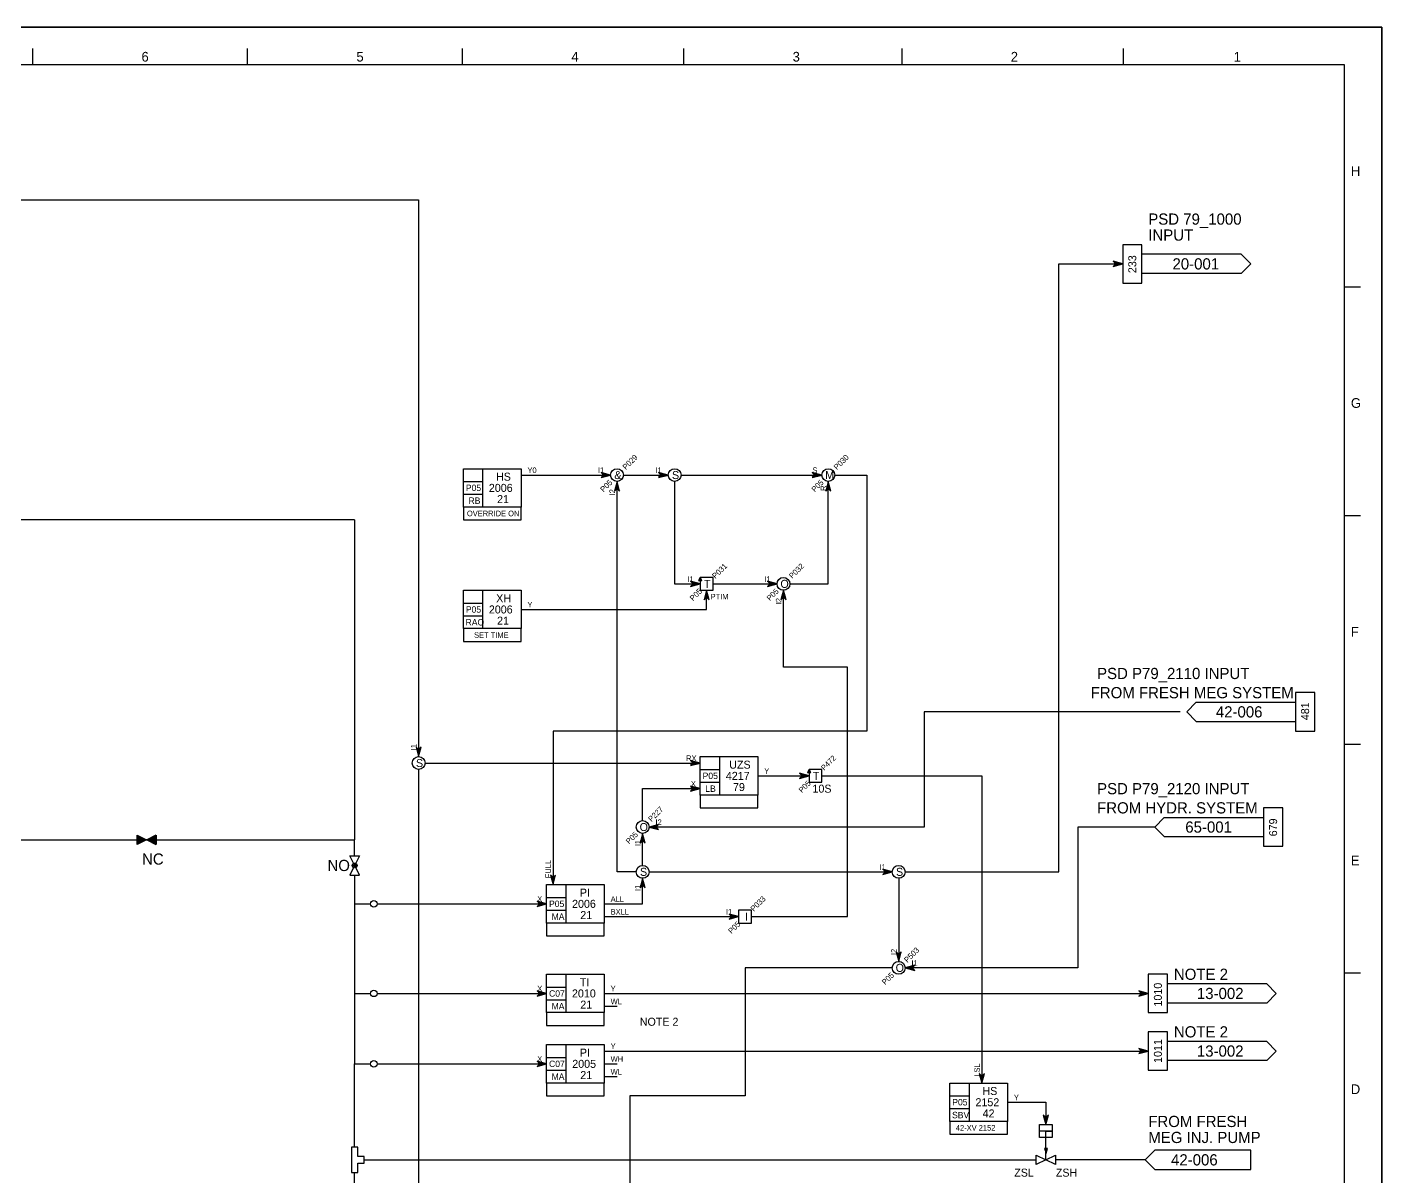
# Model space of a CAD drawing. Extents: x 0 to 841, y 0 to 594.
# Drawn here: x 417.6 to 841, y 234.7 to 594 of the extents above; entities that cross this region are included whole.
import ezdxf

# ---------------------------------------------------------------- set-up
doc = ezdxf.new("R2010")
doc.units = 0
for name, color, linetype in [('1', 7, 'Continuous'), ('12', 7, 'Continuous'), ('40', 7, 'Continuous'), ('43', 7, 'Continuous'), ('45', 7, 'Continuous'), ('46', 7, 'Continuous'), ('47', 7, 'Continuous'), ('48', 7, 'Continuous'), ('49', 7, 'Continuous'), ('50', 7, 'Continuous'), ('9', 7, 'Continuous')]:
    doc.layers.add(name, color=color, linetype=linetype)

msp = doc.modelspace()

# ---------------------------------------------------------------- linework, layer by layer
at = {"layer": '1'}
for p, q in [((419.3, 587.26), (419.3, 582.23)), ((486.46, 587.26), (486.46, 582.23)), ((553.61, 587.26), (553.61, 582.23)), ((622.78, 587.26), (622.78, 582.23)), ((690.94, 587.26), (690.94, 582.23)), ((760.1, 587.26), (760.1, 582.23)), ((829.26, 582.23), (10.33, 582.23)), ((829.26, 112.01), (829.26, 582.23)), ((834.27, 512.76), (829.26, 512.76)), ((834.27, 441.28), (829.26, 441.28)), ((834.27, 369.8), (829.26, 369.8)), ((834.27, 298.32), (829.26, 298.32))]:
    msp.add_line(p, q, dxfattribs=at)
at = {"layer": '12'}
for p, q in [((452.09, 338.58), (452.09, 341.42)), ((452.09, 341.42), (454.92, 340)), ((454.92, 340), (452.09, 338.58)), ((452.17, 338.66), (452.17, 341.34)), ((452.17, 341.34), (454.76, 340)), ((454.76, 340), (452.17, 338.66)), ((452.24, 338.74), (452.24, 341.26)), ((452.24, 341.26), (454.61, 340)), ((454.61, 340), (452.24, 338.74)), ((452.32, 338.82), (452.32, 341.18)), ((452.32, 341.18), (454.53, 340)), ((454.53, 340), (452.32, 338.82)), ((452.4, 338.9), (452.4, 341.1)), ((452.4, 341.1), (454.37, 340)), ((454.45, 340), (452.4, 338.9)), ((452.48, 338.98), (452.48, 341.02)), ((452.48, 341.02), (454.29, 340)), ((454.37, 340), (452.48, 338.98)), ((452.56, 339.06), (452.56, 340.94)), ((452.56, 340.94), (454.21, 340)), ((454.29, 340), (452.56, 339.06)), ((452.64, 339.13), (452.64, 340.87)), ((452.64, 340.87), (454.13, 340)), ((454.21, 340), (452.64, 339.13)), ((452.72, 339.21), (452.72, 340.79)), ((452.72, 340.79), (454.06, 340)), ((454.13, 340), (452.72, 339.21)), ((452.8, 339.29), (452.8, 340.71)), ((452.8, 340.71), (453.98, 340)), ((454.06, 340), (452.8, 339.29)), ((452.87, 339.37), (452.87, 340.63)), ((452.87, 340.63), (453.9, 340)), ((452.87, 339.45), (452.95, 340.55)), ((453.98, 340), (452.87, 339.37)), ((453.9, 340), (452.87, 339.45)), ((452.95, 340.55), (453.74, 340)), ((452.95, 339.53), (452.95, 340.47)), ((452.95, 340.47), (453.66, 340)), ((453.74, 340), (452.95, 339.53)), ((453.66, 340), (452.95, 339.61)), ((452.95, 339.61), (453.03, 339.69)), ((453.03, 339.69), (453.03, 340.31)), ((453.03, 340.31), (453.5, 340)), ((453.11, 339.76), (453.11, 340.16)), ((453.11, 340.16), (453.35, 340)), ((453.5, 340), (453.11, 339.76)), ((453.43, 340), (453.19, 339.84)), ((453.19, 339.84), (453.19, 340)), ((453.19, 340), (453.27, 340)), ((453.35, 340), (453.43, 340)), ((454.29, 340), (454.29, 340)), ((454.53, 340), (454.37, 340)), ((454.37, 340), (454.45, 340)), ((454.61, 340), (454.53, 340)), ((454.76, 340), (454.61, 340)), ((454.92, 340), (454.76, 340)), ((457.91, 341.42), (455.08, 340)), ((455.08, 340), (457.91, 338.58)), ((457.83, 341.34), (455.16, 340)), ((455.16, 340), (457.83, 338.66)), ((457.76, 341.26), (455.24, 340)), ((455.24, 340), (457.76, 338.74)), ((457.68, 341.18), (455.31, 340)), ((455.31, 340), (457.68, 338.82)), ((455.39, 340), (457.44, 340.94)), ((457.44, 338.98), (455.39, 340)), ((457.28, 340.79), (455.47, 340)), ((455.47, 340), (457.2, 339.13)), ((457.2, 340.71), (455.55, 340)), ((455.55, 340), (457.13, 339.21)), ((457.13, 340.63), (455.63, 340)), ((455.63, 340), (457.05, 339.29)), ((457.05, 340.55), (455.71, 340)), ((455.71, 340), (456.97, 340.47)), ((456.97, 339.37), (455.71, 340)), ((456.89, 340.39), (455.79, 340)), ((455.79, 340), (456.89, 339.45)), ((455.94, 340), (455.87, 340)), ((455.87, 340), (456.73, 339.53)), ((456.81, 340.31), (455.94, 340)), ((456.73, 340.24), (456.02, 340)), ((456.02, 340), (456.65, 339.61)), ((456.18, 340), (456.1, 340)), ((456.1, 340), (456.57, 339.69)), ((456.65, 340.16), (456.18, 340)), ((456.57, 340.08), (456.26, 339.92)), ((456.26, 339.92), (456.5, 339.76)), ((456.5, 340), (456.42, 339.92)), ((456.5, 339.76), (456.5, 340)), ((456.57, 339.69), (456.57, 340.08)), ((456.65, 339.61), (456.65, 340.16)), ((456.73, 339.61), (456.73, 340.24)), ((456.73, 339.53), (456.73, 339.61)), ((456.81, 339.61), (456.81, 340.31)), ((456.89, 339.45), (456.81, 339.61)), ((456.89, 339.53), (456.89, 340.39)), ((456.97, 339.37), (456.89, 339.53)), ((456.97, 340.47), (456.97, 339.37)), ((457.05, 339.29), (457.05, 340.55)), ((457.13, 339.21), (457.13, 340.63)), ((457.2, 339.13), (457.2, 340.71)), ((457.44, 340.94), (457.28, 340.94)), ((457.28, 340.94), (457.36, 340.87)), ((457.28, 339.13), (457.28, 340.79)), ((457.36, 339.06), (457.28, 339.13)), ((457.36, 340.87), (457.36, 339.06)), ((457.44, 338.98), (457.44, 341.02)), ((457.44, 341.02), (457.44, 341.02)), ((457.44, 341.02), (457.52, 341.02)), ((457.6, 338.98), (457.44, 338.98)), ((457.52, 341.02), (457.52, 338.98)), ((457.6, 338.9), (457.6, 341.1)), ((457.68, 338.82), (457.6, 338.9)), ((457.68, 338.9), (457.68, 341.18)), ((457.76, 338.74), (457.68, 338.9)), ((457.76, 338.82), (457.76, 341.26)), ((457.83, 338.66), (457.76, 338.82)), ((457.83, 338.66), (457.83, 341.34)), ((457.91, 338.66), (457.91, 341.42)), ((457.83, 338.66), (457.83, 338.66)), ((457.91, 338.58), (457.91, 338.66))]:
    msp.add_line(p, q, dxfattribs=at)
msp.add_lwpolyline([(0, 594), (841, 594), (841, 0), (0, 0)], close=True, dxfattribs=at)
for points in [[(455, 340), (452, 338.5), (452, 341.5), (455, 340)], [(455, 340), (458, 341.5), (458, 338.5), (455, 340)]]:
    msp.add_lwpolyline(points, dxfattribs=at)
at = {"layer": '40'}
for p, q in [((520, 440), (206, 440)), ((520, 440), (520, 340)), ((411.5, 340), (520, 340)), ((520, 335), (520, 340)), ((520, 329), (520, 320)), ((520, 320), (520, 292)), ((520, 292), (520, 270)), ((520, 244), (520, 270)), ((523, 240), (733, 240)), ((767, 240), (739, 240)), ((520, 183), (520, 236))]:
    msp.add_line(p, q, dxfattribs=at)
for points in [[(519.66, 332.67), (518.5, 335), (521.5, 335), (520.34, 332.67)], [(519.66, 331.33), (518.5, 329), (521.5, 329), (520.34, 331.33)], [(521, 241), (521, 244), (519, 244), (519, 236), (521, 236), (521, 239), (523, 239), (523, 241), (521, 241)]]:
    msp.add_lwpolyline(points, dxfattribs=at)
for radius in [0.75, 0.51, 0.269]:
    msp.add_circle((520, 332), radius, dxfattribs=at)
at = {"layer": '43'}
for p, q in [((770, 243), (767, 240)), ((800, 243), (770, 243)), ((800, 237), (800, 243)), ((767, 240), (770, 237)), ((770, 237), (800, 237))]:
    msp.add_line(p, q, dxfattribs=at)
at = {"layer": '46'}
for p, q in [((760, 520), (757, 520.8)), ((757, 520.8), (757.8, 520)), ((757.8, 520), (757, 519.2)), ((757, 519.2), (760, 520)), ((759.6, 520), (757.4, 520.6)), ((757.4, 520.6), (758, 520)), ((758, 520), (757.4, 519.4)), ((757.4, 519.4), (759.6, 520)), ((759.2, 520), (757.8, 520.4)), ((757.8, 520.4), (758.2, 520)), ((758.2, 520), (757.8, 519.6)), ((757.8, 519.6), (759.2, 520)), ((758.8, 520), (758.2, 520.2)), ((758.2, 520.2), (758.4, 520)), ((758.4, 520), (758.2, 519.8)), ((758.2, 519.8), (758.8, 520)), ((600, 454), (597, 454.8)), ((597, 454.8), (597.8, 454)), ((597.8, 454), (597, 453.2)), ((597, 453.2), (600, 454)), ((599.6, 454), (597.4, 454.6)), ((597.4, 454.6), (598, 454)), ((598, 454), (597.4, 453.4)), ((597.4, 453.4), (599.6, 454)), ((599.2, 454), (597.8, 454.4)), ((597.8, 454.4), (598.2, 454)), ((598.2, 454), (597.8, 453.6)), ((597.8, 453.6), (599.2, 454)), ((598.8, 454), (598.2, 454.2)), ((598.2, 454.2), (598.4, 454)), ((598.4, 454), (598.2, 453.8)), ((598.2, 453.8), (598.8, 454)), ((618, 454), (615, 454.8)), ((615, 454.8), (615.8, 454)), ((615.8, 454), (615, 453.2)), ((615, 453.2), (618, 454)), ((617.6, 454), (615.4, 454.6)), ((615.4, 454.6), (616, 454)), ((616, 454), (615.4, 453.4)), ((615.4, 453.4), (617.6, 454)), ((617.2, 454), (615.8, 454.4)), ((615.8, 454.4), (616.2, 454)), ((616.2, 454), (615.8, 453.6)), ((615.8, 453.6), (617.2, 454)), ((616.8, 454), (616.2, 454.2)), ((616.2, 454.2), (616.4, 454)), ((616.4, 454), (616.2, 453.8)), ((616.2, 453.8), (616.8, 454)), ((666, 454), (663, 454.8)), ((663, 454.8), (663.8, 454)), ((663.8, 454), (663, 453.2)), ((663, 453.2), (666, 454)), ((665.6, 454), (663.4, 454.6)), ((663.4, 454.6), (664, 454)), ((664, 454), (663.4, 453.4)), ((663.4, 453.4), (665.6, 454)), ((665.2, 454), (663.8, 454.4)), ((663.8, 454.4), (664.2, 454)), ((664.2, 454), (663.8, 453.6)), ((663.8, 453.6), (665.2, 454)), ((664.8, 454), (664.2, 454.2)), ((664.2, 454.2), (664.4, 454)), ((664.4, 454), (664.2, 453.8)), ((664.2, 453.8), (664.8, 454)), ((602, 452), (601.2, 449)), ((601.2, 449), (602, 449.8)), ((602, 451.6), (601.4, 449.4)), ((601.4, 449.4), (602, 450)), ((602, 451.2), (601.6, 449.8)), ((601.6, 449.8), (602, 450.2)), ((602, 450.8), (601.8, 450.2)), ((601.8, 450.2), (602, 450.4)), ((602.8, 449), (602, 452)), ((602.6, 449.4), (602, 451.6)), ((602.4, 449.8), (602, 451.2)), ((602.2, 450.2), (602, 450.8)), ((602, 450.4), (602.2, 450.2)), ((602, 450.2), (602.4, 449.8)), ((602, 450), (602.6, 449.4)), ((602, 449.8), (602.8, 449)), ((668, 452), (667.2, 449)), ((667.2, 449), (668, 449.8)), ((668, 451.6), (667.4, 449.4)), ((667.4, 449.4), (668, 450)), ((668, 451.2), (667.6, 449.8)), ((667.6, 449.8), (668, 450.2)), ((668, 450.8), (667.8, 450.2)), ((667.8, 450.2), (668, 450.4)), ((668.8, 449), (668, 452)), ((668.6, 449.4), (668, 451.6)), ((668.4, 449.8), (668, 451.2)), ((668.2, 450.2), (668, 450.8)), ((668, 450.4), (668.2, 450.2)), ((668, 450.2), (668.4, 449.8)), ((668, 450), (668.6, 449.4)), ((668, 449.8), (668.8, 449)), ((628, 420), (625, 420.8)), ((625, 420.8), (625.8, 420)), ((625.8, 420), (625, 419.2)), ((625, 419.2), (628, 420)), ((627.6, 420), (625.4, 420.6)), ((625.4, 420.6), (626, 420)), ((626, 420), (625.4, 419.4)), ((625.4, 419.4), (627.6, 420)), ((627.2, 420), (625.8, 420.4)), ((625.8, 420.4), (626.2, 420)), ((626.2, 420), (625.8, 419.6)), ((625.8, 419.6), (627.2, 420)), ((626.8, 420), (626.2, 420.2)), ((626.2, 420.2), (626.4, 420)), ((626.4, 420), (626.2, 419.8)), ((626.2, 419.8), (626.8, 420)), ((652, 420), (649, 420.8)), ((649, 420.8), (649.8, 420)), ((649.8, 420), (649, 419.2)), ((649, 419.2), (652, 420)), ((651.6, 420), (649.4, 420.6)), ((649.4, 420.6), (650, 420)), ((650, 420), (649.4, 419.4)), ((649.4, 419.4), (651.6, 420)), ((651.2, 420), (649.8, 420.4)), ((649.8, 420.4), (650.2, 420)), ((650.2, 420), (649.8, 419.6)), ((649.8, 419.6), (651.2, 420)), ((650.8, 420), (650.2, 420.2)), ((650.2, 420.2), (650.4, 420)), ((650.4, 420), (650.2, 419.8)), ((650.2, 419.8), (650.8, 420)), ((630, 418), (629.2, 415)), ((629.2, 415), (630, 415.8)), ((630, 417.6), (629.4, 415.4)), ((629.4, 415.4), (630, 416)), ((630, 417.2), (629.6, 415.8)), ((629.6, 415.8), (630, 416.2)), ((630, 416.8), (629.8, 416.2)), ((629.8, 416.2), (630, 416.4)), ((630.8, 415), (630, 418)), ((630.6, 415.4), (630, 417.6)), ((630.4, 415.8), (630, 417.2)), ((630.2, 416.2), (630, 416.8)), ((630, 416.4), (630.2, 416.2)), ((630, 416.2), (630.4, 415.8)), ((630, 416), (630.6, 415.4)), ((630, 415.8), (630.8, 415)), ((654, 418), (653.2, 415)), ((653.2, 415), (654, 415.8)), ((654, 417.6), (653.4, 415.4)), ((653.4, 415.4), (654, 416)), ((654, 417.2), (653.6, 415.8)), ((653.6, 415.8), (654, 416.2)), ((654, 416.8), (653.8, 416.2)), ((653.8, 416.2), (654, 416.4)), ((654.8, 415), (654, 418)), ((654.6, 415.4), (654, 417.6)), ((654.4, 415.8), (654, 417.2)), ((654.2, 416.2), (654, 416.8)), ((654, 416.4), (654.2, 416.2)), ((654, 416.2), (654.4, 415.8)), ((654, 416), (654.6, 415.4)), ((654, 415.8), (654.8, 415)), ((540, 368.2), (539.2, 369)), ((539.2, 369), (540, 366)), ((540, 368), (539.4, 368.6)), ((539.4, 368.6), (540, 366.4)), ((540, 366), (540.8, 369)), ((540.8, 369), (540, 368.2)), ((540, 366.4), (540.6, 368.6)), ((540.6, 368.6), (540, 368)), ((540, 367.8), (539.6, 368.2)), ((539.6, 368.2), (540, 366.8)), ((540, 367.6), (539.8, 367.8)), ((539.8, 367.8), (540, 367.2)), ((540, 366.8), (540.4, 368.2)), ((540.4, 368.2), (540, 367.8)), ((540, 367.2), (540.2, 367.8)), ((540.2, 367.8), (540, 367.6)), ((628, 364), (625, 364.8)), ((625, 364.8), (625.8, 364)), ((627.6, 364), (625.4, 364.6)), ((625.4, 364.6), (626, 364)), ((627.2, 364), (625.8, 364.4)), ((625.8, 364.4), (626.2, 364)), ((626.8, 364), (626.2, 364.2)), ((626.2, 364.2), (626.4, 364)), ((625.8, 364), (625, 363.2)), ((625, 363.2), (628, 364)), ((626, 364), (625.4, 363.4)), ((625.4, 363.4), (627.6, 364)), ((626.2, 364), (625.8, 363.6)), ((625.8, 363.6), (627.2, 364)), ((626.4, 364), (626.2, 363.8)), ((626.2, 363.8), (626.8, 364)), ((662, 360), (659, 360.8)), ((659, 360.8), (659.8, 360)), ((659.8, 360), (659, 359.2)), ((659, 359.2), (662, 360)), ((661.6, 360), (659.4, 360.6)), ((659.4, 360.6), (660, 360)), ((660, 360), (659.4, 359.4)), ((659.4, 359.4), (661.6, 360)), ((661.2, 360), (659.8, 360.4)), ((659.8, 360.4), (660.2, 360)), ((660.2, 360), (659.8, 359.6)), ((659.8, 359.6), (661.2, 360)), ((660.8, 360), (660.2, 360.2)), ((660.2, 360.2), (660.4, 360)), ((660.4, 360), (660.2, 359.8)), ((660.2, 359.8), (660.8, 360)), ((628, 356), (625, 356.8)), ((625, 356.8), (625.8, 356)), ((625.8, 356), (625, 355.2)), ((625, 355.2), (628, 356)), ((627.6, 356), (625.4, 356.6)), ((625.4, 356.6), (626, 356)), ((626, 356), (625.4, 355.4)), ((625.4, 355.4), (627.6, 356)), ((627.2, 356), (625.8, 356.4)), ((625.8, 356.4), (626.2, 356)), ((626.2, 356), (625.8, 355.6)), ((625.8, 355.6), (627.2, 356)), ((626.8, 356), (626.2, 356.2)), ((626.2, 356.2), (626.4, 356)), ((626.4, 356), (626.2, 355.8)), ((626.2, 355.8), (626.8, 356)), ((615, 344.8), (612, 344)), ((612, 344), (615, 343.2)), ((614.6, 344.6), (612.4, 344)), ((612.4, 344), (614.6, 343.4)), ((614.2, 344.4), (612.8, 344)), ((612.8, 344), (614.2, 343.6)), ((613.8, 344.2), (613.2, 344)), ((613.2, 344), (613.8, 343.8)), ((613.6, 344), (613.8, 344.2)), ((613.8, 343.8), (613.6, 344)), ((613.8, 344), (614.2, 344.4)), ((614.2, 343.6), (613.8, 344)), ((614, 344), (614.6, 344.6)), ((614.6, 343.4), (614, 344)), ((614.2, 344), (615, 344.8)), ((615, 343.2), (614.2, 344)), ((610, 342), (609.2, 339)), ((609.2, 339), (610, 339.8)), ((610, 341.6), (609.4, 339.4)), ((609.4, 339.4), (610, 340)), ((610, 341.2), (609.6, 339.8)), ((609.6, 339.8), (610, 340.2)), ((610, 340.8), (609.8, 340.2)), ((609.8, 340.2), (610, 340.4)), ((610.8, 339), (610, 342)), ((610.6, 339.4), (610, 341.6)), ((610.4, 339.8), (610, 341.2)), ((610.2, 340.2), (610, 340.8)), ((610, 340.4), (610.2, 340.2)), ((610, 340.2), (610.4, 339.8)), ((610, 340), (610.6, 339.4)), ((610, 339.8), (610.8, 339)), ((688, 330), (685, 330.8)), ((685, 330.8), (685.8, 330)), ((687.6, 330), (685.4, 330.6)), ((685.4, 330.6), (686, 330)), ((687.2, 330), (685.8, 330.4)), ((685.8, 330.4), (686.2, 330)), ((582, 328.2), (581.2, 329)), ((581.2, 329), (582, 326)), ((582, 328), (581.4, 328.6)), ((581.4, 328.6), (582, 326.4)), ((582, 327.8), (581.6, 328.2)), ((581.6, 328.2), (582, 326.8)), ((582, 327.6), (581.8, 327.8)), ((581.8, 327.8), (582, 327.2)), ((582, 326), (582.8, 329)), ((582.8, 329), (582, 328.2)), ((582, 326.4), (582.6, 328.6)), ((582.6, 328.6), (582, 328)), ((582, 326.8), (582.4, 328.2)), ((582.4, 328.2), (582, 327.8)), ((582, 327.2), (582.2, 327.8)), ((582.2, 327.8), (582, 327.6)), ((610, 328), (609.2, 325)), ((610, 327.6), (609.4, 325.4)), ((609.4, 325.4), (610, 326)), ((610, 327.2), (609.6, 325.8)), ((609.6, 325.8), (610, 326.2)), ((610, 326.8), (609.8, 326.2)), ((609.8, 326.2), (610, 326.4)), ((610.8, 325), (610, 328)), ((610.6, 325.4), (610, 327.6)), ((610.4, 325.8), (610, 327.2)), ((610.2, 326.2), (610, 326.8)), ((610, 326.4), (610.2, 326.2)), ((610, 326.2), (610.4, 325.8)), ((610, 326), (610.6, 325.4)), ((685.8, 330), (685, 329.2)), ((685, 329.2), (688, 330)), ((686, 330), (685.4, 329.4)), ((685.4, 329.4), (687.6, 330)), ((686.2, 330), (685.8, 329.6)), ((685.8, 329.6), (687.2, 330)), ((686.8, 330), (686.2, 330.2)), ((686.2, 330.2), (686.4, 330)), ((686.4, 330), (686.2, 329.8)), ((686.2, 329.8), (686.8, 330)), ((609.2, 325), (610, 325.8)), ((610, 325.8), (610.8, 325)), ((580, 320), (577, 320.8)), ((577, 320.8), (577.8, 320)), ((577.8, 320), (577, 319.2)), ((577, 319.2), (580, 320)), ((579.6, 320), (577.4, 320.6)), ((577.4, 320.6), (578, 320)), ((578, 320), (577.4, 319.4)), ((577.4, 319.4), (579.6, 320)), ((579.2, 320), (577.8, 320.4)), ((577.8, 320.4), (578.2, 320)), ((578.2, 320), (577.8, 319.6)), ((577.8, 319.6), (579.2, 320)), ((578.8, 320), (578.2, 320.2)), ((578.2, 320.2), (578.4, 320)), ((578.4, 320), (578.2, 319.8)), ((578.2, 319.8), (578.8, 320)), ((640, 316), (637, 316.8)), ((637, 316.8), (637.8, 316)), ((637.8, 316), (637, 315.2)), ((637, 315.2), (640, 316)), ((639.6, 316), (637.4, 316.6)), ((637.4, 316.6), (638, 316)), ((638, 316), (637.4, 315.4)), ((637.4, 315.4), (639.6, 316)), ((639.2, 316), (637.8, 316.4)), ((637.8, 316.4), (638.2, 316)), ((638.2, 316), (637.8, 315.6)), ((637.8, 315.6), (639.2, 316)), ((638.8, 316), (638.2, 316.2)), ((638.2, 316.2), (638.4, 316)), ((638.4, 316), (638.2, 315.8)), ((638.2, 315.8), (638.8, 316)), ((690, 304.2), (689.2, 305)), ((689.2, 305), (690, 302)), ((690, 302), (690.8, 305)), ((690.8, 305), (690, 304.2)), ((690, 304), (689.4, 304.6)), ((689.4, 304.6), (690, 302.4)), ((690, 303.8), (689.6, 304.2)), ((689.6, 304.2), (690, 302.8)), ((690, 303.6), (689.8, 303.8)), ((689.8, 303.8), (690, 303.2)), ((690, 302.4), (690.6, 304.6)), ((690.6, 304.6), (690, 304)), ((690, 302.8), (690.4, 304.2)), ((690.4, 304.2), (690, 303.8)), ((690, 303.2), (690.2, 303.8)), ((690.2, 303.8), (690, 303.6)), ((695, 300.8), (692, 300)), ((694.6, 300.6), (692.4, 300)), ((694, 300), (694.6, 300.6)), ((694.2, 300), (695, 300.8)), ((692, 300), (695, 299.2)), ((692.4, 300), (694.6, 299.4)), ((694.2, 300.4), (692.8, 300)), ((692.8, 300), (694.2, 299.6)), ((693.8, 300.2), (693.2, 300)), ((693.2, 300), (693.8, 299.8)), ((693.6, 300), (693.8, 300.2)), ((693.8, 299.8), (693.6, 300)), ((693.8, 300), (694.2, 300.4)), ((694.2, 299.6), (693.8, 300)), ((694.6, 299.4), (694, 300)), ((695, 299.2), (694.2, 300)), ((580, 292), (577, 292.8)), ((577, 292.8), (577.8, 292)), ((579.6, 292), (577.4, 292.6)), ((577.4, 292.6), (578, 292)), ((579.2, 292), (577.8, 292.4)), ((577.8, 292.4), (578.2, 292)), ((578.8, 292), (578.2, 292.2)), ((578.2, 292.2), (578.4, 292)), ((768, 292), (765, 292.8)), ((765, 292.8), (765.8, 292)), ((767.6, 292), (765.4, 292.6)), ((765.4, 292.6), (766, 292)), ((767.2, 292), (765.8, 292.4)), ((765.8, 292.4), (766.2, 292)), ((766.8, 292), (766.2, 292.2)), ((766.2, 292.2), (766.4, 292)), ((577.8, 292), (577, 291.2)), ((577, 291.2), (580, 292)), ((578, 292), (577.4, 291.4)), ((577.4, 291.4), (579.6, 292)), ((578.2, 292), (577.8, 291.6)), ((577.8, 291.6), (579.2, 292)), ((578.4, 292), (578.2, 291.8)), ((578.2, 291.8), (578.8, 292)), ((598, 288), (602, 288)), ((765.8, 292), (765, 291.2)), ((765, 291.2), (768, 292)), ((766, 292), (765.4, 291.4)), ((765.4, 291.4), (767.6, 292)), ((766.2, 292), (765.8, 291.6)), ((765.8, 291.6), (767.2, 292)), ((766.4, 292), (766.2, 291.8)), ((766.2, 291.8), (766.8, 292)), ((768, 274), (765, 274.8)), ((765, 274.8), (765.8, 274)), ((765.8, 274), (765, 273.2)), ((765, 273.2), (768, 274)), ((767.6, 274), (765.4, 274.6)), ((765.4, 274.6), (766, 274)), ((766, 274), (765.4, 273.4)), ((765.4, 273.4), (767.6, 274)), ((767.2, 274), (765.8, 274.4)), ((765.8, 274.4), (766.2, 274)), ((766.2, 274), (765.8, 273.6)), ((765.8, 273.6), (767.2, 274)), ((766.8, 274), (766.2, 274.2)), ((766.2, 274.2), (766.4, 274)), ((766.4, 274), (766.2, 273.8)), ((766.2, 273.8), (766.8, 274)), ((580, 270), (577, 270.8)), ((577, 270.8), (577.8, 270)), ((577.8, 270), (577, 269.2)), ((577, 269.2), (580, 270)), ((579.6, 270), (577.4, 270.6)), ((577.4, 270.6), (578, 270)), ((578, 270), (577.4, 269.4)), ((577.4, 269.4), (579.6, 270)), ((579.2, 270), (577.8, 270.4)), ((577.8, 270.4), (578.2, 270)), ((578.2, 270), (577.8, 269.6)), ((577.8, 269.6), (579.2, 270)), ((578.8, 270), (578.2, 270.2)), ((578.2, 270.2), (578.4, 270)), ((578.4, 270), (578.2, 269.8)), ((578.2, 269.8), (578.8, 270)), ((598, 270), (602, 270)), ((716, 266.2), (715.2, 267)), ((715.2, 267), (716, 264)), ((716, 264), (716.8, 267)), ((716.8, 267), (716, 266.2)), ((598, 266), (602, 266)), ((716, 266), (715.4, 266.6)), ((715.4, 266.6), (716, 264.4)), ((716, 265.8), (715.6, 266.2)), ((715.6, 266.2), (716, 264.8)), ((716, 265.6), (715.8, 265.8)), ((715.8, 265.8), (716, 265.2)), ((716, 264.4), (716.6, 266.6)), ((716.6, 266.6), (716, 266)), ((716, 264.8), (716.4, 266.2)), ((716.4, 266.2), (716, 265.8)), ((716, 265.2), (716.2, 265.8)), ((716.2, 265.8), (716, 265.6)), ((736, 253.2), (735.2, 254)), ((735.2, 254), (736, 251)), ((736, 253), (735.4, 253.6)), ((735.4, 253.6), (736, 251.4)), ((736, 252.8), (735.6, 253.2)), ((735.6, 253.2), (736, 251.8)), ((736, 252.6), (735.8, 252.8)), ((735.8, 252.8), (736, 252.2)), ((736, 251), (736.8, 254)), ((736.8, 254), (736, 253.2)), ((736, 251.4), (736.6, 253.6)), ((736.6, 253.6), (736, 253)), ((736, 251.8), (736.4, 253.2)), ((736.4, 253.2), (736, 252.8)), ((736, 252.2), (736.2, 252.8)), ((736.2, 252.8), (736, 252.6))]:
    msp.add_line(p, q, dxfattribs=at)
for points in [[(80, 540), (540, 540), (540, 366)], [(692, 330), (740, 330), (740, 520), (760, 520)], [(572, 454), (600, 454)], [(670, 454), (680, 454), (680, 374), (582, 374), (582, 326)], [(604, 454), (618, 454)], [(622, 454), (666, 454)], [(608, 330), (602, 330), (602, 452)], [(620, 452), (620, 420), (628, 420)], [(656, 420), (668, 420), (668, 452)], [(632, 420), (652, 420)], [(572, 412), (630, 412), (630, 418)], [(644, 316), (674, 316), (674, 394), (654, 394), (654, 418)], [(778, 380), (698, 380), (698, 344), (612, 344)], [(540, 362), (540, 224), (632, 224)], [(542, 364), (600, 364), (600, 364), (628, 364)], [(646, 360), (662, 360)], [(666, 360), (716, 360), (716, 264)], [(610, 346), (610, 356), (628, 356)], [(770, 344), (746, 344), (746, 300), (692, 300)], [(610, 332), (610, 342)], [(598, 320), (610, 320), (610, 328)], [(612, 330), (688, 330)], [(690, 328), (690, 302)], [(527, 320), (580, 320)], [(598, 316), (640, 316)], [(688, 300), (642, 300), (642, 260), (606, 260), (606, 228), (632, 228)], [(527, 292), (580, 292)], [(598, 292), (768, 292)], [(598, 274), (768, 274)], [(527, 270), (580, 270)], [(724, 258), (736, 258), (736, 251)]]:
    msp.add_lwpolyline(points, dxfattribs=at)
at = {"layer": '47'}
for p, q in [((520, 320), (525, 320)), ((520, 292), (525, 292)), ((520, 270), (525, 270))]:
    msp.add_line(p, q, dxfattribs=at)
for points in [[(736, 240), (733, 238.5), (733, 241.5), (736, 240)], [(736, 240), (739, 241.5), (739, 238.5), (736, 240)]]:
    msp.add_lwpolyline(points, dxfattribs=at)
for centre in [(526, 320), (526, 292), (526, 270)]:
    msp.add_circle(centre, 1, dxfattribs=at)
at = {"layer": '48'}
for p, q in [((554, 456), (572, 456)), ((554, 444), (554, 456)), ((560, 456), (560, 444)), ((572, 456), (572, 444)), ((554, 452), (560, 452)), ((554, 448), (560, 448)), ((572, 444), (554, 444)), ((554, 444), (554, 440)), ((572, 440), (572, 444)), ((554, 440), (572, 440)), ((628, 422), (627.5, 421)), ((627.5, 421), (628.5, 421)), ((627.64, 421.1), (628.03, 421.73)), ((627.8, 421.1), (628.03, 421.5)), ((628.35, 421.1), (627.8, 421.1)), ((628.19, 421.18), (627.95, 421.18)), ((628.5, 421), (628, 422)), ((628.03, 421.73), (628.35, 421.1)), ((628.03, 421.5), (628.19, 421.18)), ((554, 418), (572, 418)), ((554, 406), (554, 418)), ((560, 418), (560, 406)), ((572, 418), (572, 406)), ((554, 414), (560, 414)), ((554, 410), (560, 410)), ((572, 406), (554, 406)), ((554, 406), (554, 402)), ((572, 402), (572, 406)), ((554, 402), (572, 402)), ((628, 366), (646, 366)), ((628, 354), (628, 366)), ((634, 366), (634, 354)), ((646, 366), (646, 354)), ((628, 362), (634, 362)), ((662, 362), (661.5, 361)), ((661.5, 361), (662.5, 361)), ((661.64, 361.1), (662.03, 361.73)), ((661.8, 361.1), (662.03, 361.5)), ((662.35, 361.1), (661.8, 361.1)), ((662.19, 361.18), (661.95, 361.18)), ((662.5, 361), (662, 362)), ((662.03, 361.73), (662.35, 361.1)), ((662.03, 361.5), (662.19, 361.18)), ((628, 358), (634, 358)), ((646, 354), (628, 354)), ((628, 354), (628, 350)), ((646, 350), (646, 354)), ((628, 350), (646, 350)), ((580, 326), (598, 326)), ((580, 314), (580, 326)), ((586, 326), (586, 314)), ((598, 326), (598, 314)), ((580, 322), (586, 322)), ((580, 318), (586, 318)), ((598, 314), (580, 314)), ((580, 314), (580, 310)), ((598, 310), (598, 314)), ((580, 310), (598, 310)), ((580, 298), (598, 298)), ((580, 286), (580, 298)), ((586, 298), (586, 286)), ((598, 298), (598, 286)), ((580, 294), (586, 294)), ((580, 290), (586, 290)), ((598, 286), (580, 286)), ((580, 286), (580, 282)), ((598, 282), (598, 286)), ((580, 282), (598, 282)), ((580, 276), (598, 276)), ((580, 264), (580, 276)), ((586, 276), (586, 264)), ((598, 276), (598, 264)), ((580, 272), (586, 272)), ((580, 268), (586, 268)), ((598, 264), (580, 264)), ((580, 264), (580, 260)), ((598, 260), (598, 264)), ((706, 264), (724, 264)), ((706, 252), (706, 264)), ((712, 264), (712, 252)), ((724, 264), (724, 252)), ((580, 260), (598, 260)), ((706, 260), (712, 260)), ((706, 256), (712, 256)), ((724, 252), (706, 252)), ((706, 252), (706, 248)), ((724, 248), (724, 252)), ((706, 248), (724, 248))]:
    msp.add_line(p, q, dxfattribs=at)
for points in [[(628, 418), (632, 418), (632, 422), (628, 422)], [(662, 358), (666, 358), (666, 362), (662, 362)], [(640, 314), (644, 314), (644, 318), (640, 318)]]:
    msp.add_lwpolyline(points, close=True, dxfattribs=at)
for centre in [(602, 454), (620, 454), (668, 454), (654, 420), (540, 364), (610, 344), (610, 330), (690, 330), (690, 300)]:
    msp.add_circle(centre, 2, dxfattribs=at)
at = {"layer": '49'}
for p, q in [((760, 526), (760, 514)), ((766, 526), (760, 526)), ((766, 514), (766, 526)), ((797, 523), (766, 523)), ((797, 523), (800, 520)), ((797, 517), (766, 517)), ((800, 520), (797, 517)), ((760, 514), (766, 514)), ((814, 386), (814, 374)), ((820, 386), (814, 386)), ((820, 374), (820, 386)), ((780, 380), (783, 383)), ((783, 383), (814, 383)), ((783, 377), (780, 380)), ((783, 377), (814, 377)), ((814, 374), (820, 374)), ((804, 350), (804, 338)), ((810, 350), (804, 350)), ((810, 338), (810, 350)), ((770, 344), (773, 347)), ((773, 341), (770, 344)), ((773, 347), (804, 347)), ((773, 341), (804, 341)), ((804, 338), (810, 338)), ((768, 298), (768, 286)), ((774, 298), (768, 298)), ((774, 286), (774, 298)), ((805, 295), (774, 295)), ((805, 295), (808, 292)), ((805, 289), (774, 289)), ((808, 292), (805, 289)), ((768, 286), (774, 286)), ((768, 280), (768, 268)), ((774, 280), (768, 280)), ((774, 268), (774, 280)), ((805, 277), (774, 277)), ((805, 277), (808, 274)), ((805, 271), (774, 271)), ((808, 274), (805, 271)), ((768, 268), (774, 268))]:
    msp.add_line(p, q, dxfattribs=at)
at = {"layer": '50'}
for p, q in [((736.54, 243.58), (735.54, 243.58)), ((735.54, 243.58), (736.04, 242.08)), ((736.39, 243.5), (735.69, 243.5)), ((735.69, 243.5), (736, 242.55)), ((736.24, 243.42), (735.84, 243.42)), ((735.84, 243.42), (736, 242.79)), ((736, 242.31), (736.39, 243.5)), ((736, 242.55), (736.24, 243.42)), ((736, 242.79), (736.16, 243.34)), ((736.16, 243.34), (736, 243.34)), ((736, 243.34), (736, 243.02)), ((736.04, 242.08), (736.54, 243.58))]:
    msp.add_line(p, q, dxfattribs=at)
msp.add_lwpolyline([(736, 240), (736, 249), (738, 249), (738, 247), (734, 247), (734, 251), (738, 251), (738, 249), (734, 249)], dxfattribs=at)
at = {"layer": '9'}
msp.add_lwpolyline([(0, 0), (841, 0), (841, 594), (0, 594)], close=True, dxfattribs=at)

# ---------------------------------------------------------------- texts
at = {"layer": '1'}
for s, p in [('6', (453.4, 583.23)), ('5', (520.56, 583.23)), ('4', (587.72, 583.23)), ('3', (656.88, 583.23)), ('2', (725.04, 583.23)), ('1', (794.71, 583.23)), ('H', (831.31, 547.49)), ('G', (831.31, 475.01)), ('F', (831.31, 403.53)), ('E', (831.31, 332.04)), ('D', (831.31, 260.56))]:
    msp.add_text(s, height=3.02, dxfattribs=at).set_placement(p)
at = {"layer": '12'}
for s, height, p in [('PTIM', 1.75, (631.23, 415.13)), ('NC', 3.5, (453.57, 332.25)), ('NO', 3.5, (511.51, 330.25)), ('NOTE 2', 2.5, (609.1, 281.9))]:
    msp.add_text(s, height=height, dxfattribs=at).set_placement(p)
at = {"layer": '43'}
for s, p in [('FROM FRESH', (768, 250.25)), ('MEG INJ. PUMP', (768, 245.25)), ('42-006', (775.11, 238.25))]:
    msp.add_text(s, height=3.5, dxfattribs=at).set_placement(p)
at = {"layer": '45'}
for s, p in [('Y0', (574, 454.63)), ('I1', (596.02, 454.63)), ('I1', (614.02, 454.63)), ('S', (663.06, 454.63)), ('I1', (624.02, 420.63)), ('I1', (648.02, 420.63)), ('Y', (574, 412.63)), ('RX', (623.58, 364.63)), ('Y', (648, 360.63)), ('X', (625.07, 356.63)), ('I2', (614, 344.63)), ('I1', (684.02, 330.63)), ('X', (577.07, 320.63)), ('ALL', (600, 320.63)), ('BXLL', (600, 316.63)), ('I1', (636.02, 316.63)), ('I1', (694, 300.63)), ('X', (577.07, 292.63)), ('Y', (600, 292.63)), ('WL', (600, 288.63)), ('Y', (600, 274.63)), ('X', (577.07, 270.63)), ('WH', (600, 270.63)), ('WL', (600, 266.63)), ('Y', (726, 258.63))]:
    msp.add_text(s, height=1.75, dxfattribs=at).set_placement(p)
for s, p in [('I2', (601.37, 447.64)), ('R', (667.37, 449.06)), ('I2', (653.37, 413.64)), ('I1', (539.37, 368)), ('I1', (609.37, 338.02)), ('FULL', (581.37, 328)), ('I1', (609.37, 324.02)), ('I2', (689.37, 304)), ('LSL', (715.37, 266))]:
    msp.add_text(s, height=1.75, rotation=90, dxfattribs=at).set_placement(p)
at = {"layer": '49'}
for s, p in [('PSD 79_1000', (768, 532.25)), ('INPUT', (768, 527.25)), ('20-001', (775.56, 518.25)), ('PSD P79_2110 INPUT', (752, 390.25)), ('FROM FRESH MEG SYSTEM', (750, 384.25)), ('42-006', (789.11, 378.25)), ('PSD P79_2120 INPUT', (752, 354.25)), ('FROM HYDR. SYSTEM', (752, 348.25)), ('65-001', (779.56, 342.25)), ('NOTE 2', (776, 296.25)), ('13-002', (783.19, 290.25)), ('NOTE 2', (776, 278.25)), ('13-002', (783.19, 272.25))]:
    msp.add_text(s, height=3.5, dxfattribs=at).set_placement(p)
for s, p in [('233', (764.25, 517.11)), ('481', (818.25, 377.4)), ('679', (808.25, 341.11)), ('1010', (772.25, 287.91)), ('1011', (772.25, 270.28))]:
    msp.add_text(s, height=2.5, rotation=90, dxfattribs=at).set_placement(p)
at = {"layer": '50'}
for s, p in [('P029', (604.74, 455.5)), ('P030', (670.74, 455.5)), ('P05', (597.77, 448.54)), ('P05', (663.77, 448.54)), ('P031', (632.74, 421.5)), ('P032', (656.74, 421.5)), ('P05', (625.77, 414.54)), ('P05', (649.77, 414.54)), ('P472', (666.74, 361.5)), ('P05', (659.77, 354.54)), ('P227', (612.74, 345.5)), ('P05', (605.77, 338.54)), ('P033', (644.74, 317.5)), ('P05', (637.77, 310.54)), ('P503', (692.74, 301.5)), ('P05', (685.77, 294.54))]:
    msp.add_text(s, height=1.75, rotation=45, dxfattribs=at).set_placement(p)
for s, height, p in [('HS', 2.5, (564.18, 452.25)), ('&', 2.5, (601.15, 452.75)), ('S', 2.5, (619.16, 452.75)), ('M', 2.5, (667.05, 452.75)), ('P05', 2, (554.75, 449)), ('2006', 2.5, (561.94, 448.75)), ('RB', 2, (555.58, 445)), ('21', 2.5, (564.51, 445.25)), ('OVERRIDE ON', 1.7496, (555.09, 441.13)), ('T', 2.5, (629.16, 418.75)), ('O', 2.5, (653.05, 418.75)), ('XH', 2.5, (564.23, 414.25)), ('P05', 2, (554.75, 411)), ('2006', 2.5, (561.94, 410.75)), ('RAO', 2, (554.68, 407)), ('21', 2.5, (564.51, 407.25)), ('SET TIME', 1.75, (557.32, 403.13)), ('S', 2.5, (539.16, 362.75)), ('UZS', 2.5, (637.06, 362.25)), ('P05', 2, (628.75, 359)), ('4217', 2.5, (636, 358.75)), ('T', 2.5, (663.16, 358.75)), ('LB', 2, (629.58, 355)), ('79', 2.5, (638.23, 355.25)), ('10S', 2.5, (663.06, 354.75)), ('O', 2.5, (609.05, 342.75)), ('S', 2.5, (609.16, 328.75)), ('S', 2.5, (689.16, 328.75)), ('PI', 2.5, (590.37, 322.25)), ('P05', 2, (580.75, 319)), ('2006', 2.5, (587.94, 318.75)), ('21', 2.5, (590.51, 315.25)), ('MA', 2, (581.55, 315)), ('I', 2.5, (642, 314.75)), ('O', 2.5, (689.05, 298.75)), ('TI', 2.5, (590.37, 294.25)), ('C07', 2, (580.75, 291)), ('2010', 2.5, (587.91, 290.75)), ('MA', 2, (581.55, 287)), ('21', 2.5, (590.51, 287.25)), ('C07', 2, (580.75, 269)), ('2005', 2.5, (588, 268.75)), ('PI', 2.5, (590.37, 272.25)), ('MA', 2, (581.55, 265)), ('21', 2.5, (590.51, 265.25)), ('HS', 2.5, (716.18, 260.25)), ('P05', 2, (706.75, 257)), ('2152', 2.5, (714, 256.75)), ('SBV', 2, (706.68, 253)), ('42', 2.5, (716.23, 253.25)), ('42-XV 2152', 1.75, (707.87, 249.13)), ('ZSL', 2.5, (726.11, 234.75)), ('ZSH', 2.5, (739.11, 234.75))]:
    msp.add_text(s, height=height, dxfattribs=at).set_placement(p)

doc.saveas('drawing.dxf')
